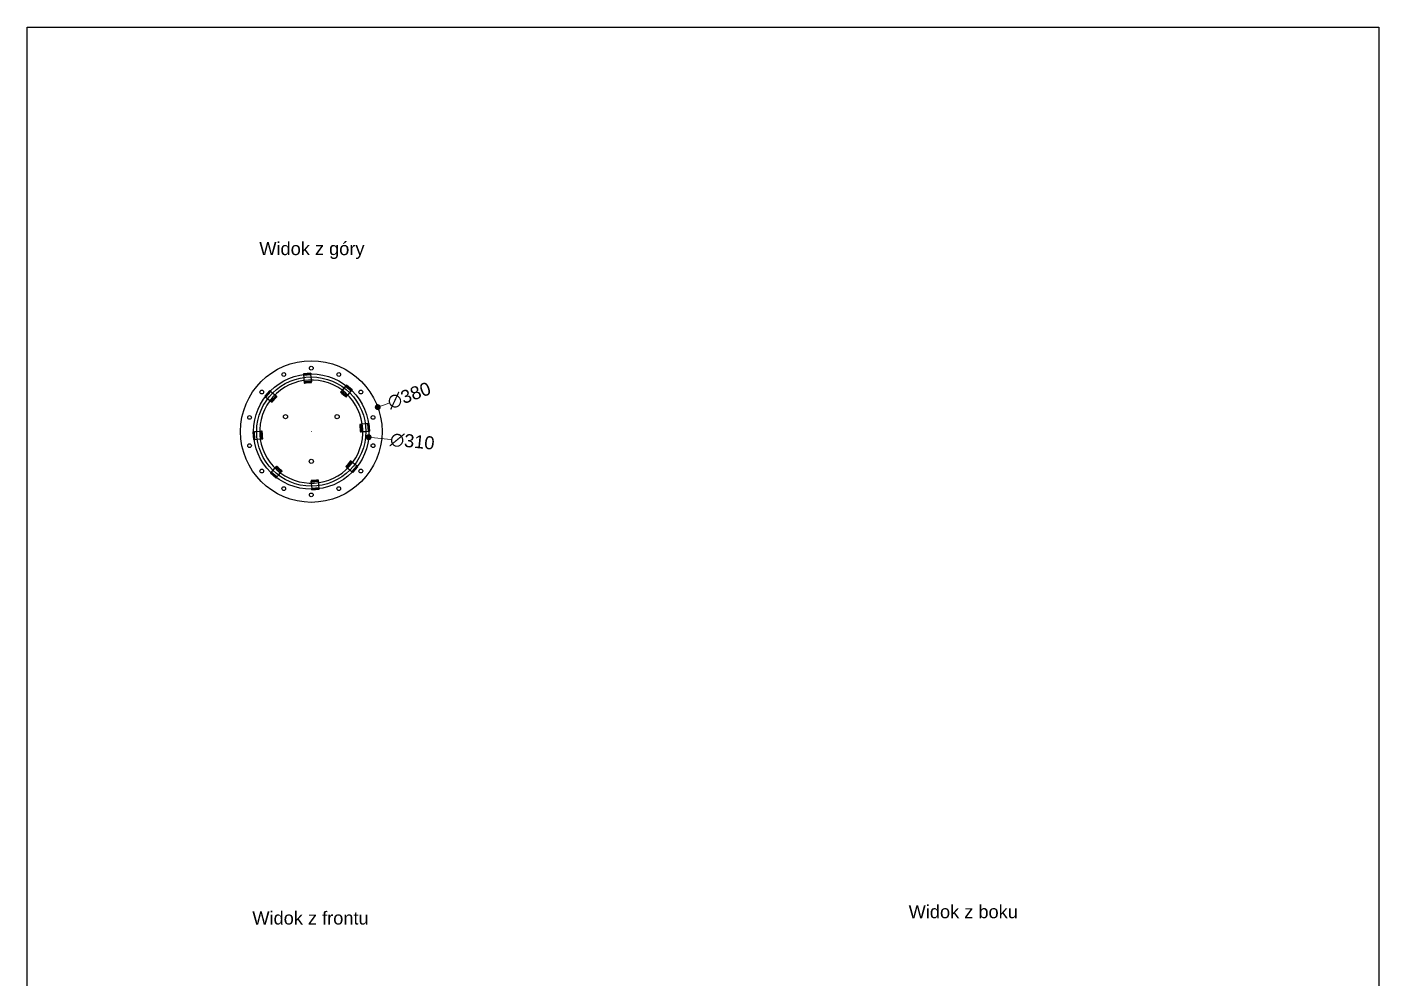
# Model space of a CAD drawing. Header units: millimetres. Extents: x 10366 to 13995, y 24552 to 29685.
# Drawn here: x 10366 to 13995, y 27130 to 29685 of the extents above; entities that cross this region are included whole.
import ezdxf

# ---------------------------------------------------------------- set-up
doc = ezdxf.new("R2010")
doc.units = ezdxf.units.MM
doc.header["$LTSCALE"] = 3
for name, color, linetype in [('Cyan', 120, 'Continuous'), ('Default', 7, 'Continuous'), ('Hidden_lines', 7, 'Continuous')]:
    doc.layers.add(name, color=color, linetype=linetype)
doc.styles.get("Standard").update_dxf_attribs({"font": 'arial.ttf'})
doc.dimstyles.new('MATEUSZ', dxfattribs={"dimtxt": 35, "dimasz": 16, "dimexe": 0.18, "dimexo": 0.0625, "dimgap": 0.09, "dimtad": 0, "dimdec": 0, "dimdsep": 46, "dimtxsty": 'Standard', "dimblk": 'DOT', "dimcen": 0.09, "dimse1": 1, "dimse2": 1, "dimadec": 0, "dimazin": 0, "dimtfac": 1, "dimtdec": 0, "dimtofl": 0, "dimtmove": 0, "dimatfit": 3, "dimfxl": 1, "dimtolj": 1, "dimtzin": 0, "dimlwd": 9, "dimlwe": 9, "dimarcsym": 0})

# ---------------------------------------------------------------- blocks, each defined once
blk = doc.blocks.new('_Dot')
at = {"color": 0, "linetype": 'ByBlock', "lineweight": -2}
blk.add_line((-0.5, 0), (-1, 0), dxfattribs=at)
at = {"color": 0, "linetype": 'ByBlock', "const_width": 0.5}
blk.add_lwpolyline([(-0.25, 0, 1), (0.25, 0, 1)], format="xyb", close=True, dxfattribs=at)
blk = doc.blocks.new('*D13')
at = {"color": 0, "lineweight": 9, "transparency": 16777216}
for p, q in [((11337.6, 28675.6), (11322.6, 28670.1)), ((11129.1, 28599.1), (11129.3, 28599.1)), ((11129.2, 28599), (11129.2, 28599.2))]:
    blk.add_line(p, q, dxfattribs=at)
at = {"layer": 'Defpoints', "color": 0, "transparency": 16777216}
for p in [(11307.6, 28664.6), (10950.8, 28533.6)]:
    blk.add_point(p, dxfattribs=at)
at = {"color": 0, "lineweight": 9, "transparency": 16777216, "xscale": 16, "yscale": 16, "zscale": 16, "rotation": 200.1617883091953}
blk.add_blockref('_Dot', (11307.6, 28664.6), dxfattribs=at)
at = {"color": 0, "transparency": 16777216, "insert": (11391.8, 28695.5), "char_height": 35, "attachment_point": 5, "rotation": 20.1618}
blk.add_mtext('\\A1;∅380', dxfattribs=at)
blk = doc.blocks.new('*D14')
at = {"color": 0, "lineweight": 9, "transparency": 16777216}
for p, q in [((11129.1, 28599.1), (11129.3, 28599.1)), ((11129.2, 28599), (11129.2, 28599.2)), ((11342.8, 28578), (11299.1, 28582.3))]:
    blk.add_line(p, q, dxfattribs=at)
at = {"layer": 'Defpoints', "color": 0, "transparency": 16777216}
for p in [(10975.2, 28614.3), (11283.2, 28583.9)]:
    blk.add_point(p, dxfattribs=at)
at = {"color": 0, "lineweight": 9, "transparency": 16777216, "xscale": 16, "yscale": 16, "zscale": 16, "rotation": 174.3636468333403}
blk.add_blockref('_Dot', (11283.2, 28583.9), dxfattribs=at)
at = {"color": 0, "transparency": 16777216, "insert": (11400.3, 28572.3), "char_height": 35, "attachment_point": 5, "rotation": 354.3636}
blk.add_mtext('\\A1;∅310', dxfattribs=at)

msp = doc.modelspace()

# ---------------------------------------------------------------- linework, layer by layer
msp.add_lwpolyline([(10366.2, 24552.5), (10366.2, 29684.6), (13995, 29684.6), (13995, 24552.5)], close=True)
at = {"layer": 'Cyan', "color": 0}
msp.add_polyline3d([(11017.9, 28516.7, 0), (11026.6, 28506, 0), (11036.4, 28496.3, 0), (11047, 28487.6, 0), (11058.4, 28480, 0), (11070.6, 28473.6, 0), (11083.3, 28468.4, 0), (11096.4, 28464.5, 0), (11109.8, 28461.9, 0), (11123.3, 28460.7, 0), (11136.9, 28460.8, 0), (11150.2, 28462.2, 0), (11163.4, 28464.9, 0), (11176.2, 28468.8, 0), (11188.7, 28474, 0), (11200.5, 28480.3, 0), (11211.7, 28487.8, 0), (11222.3, 28496.5, 0), (11232, 28506.3, 0), (11240.7, 28516.9, 0), (11248.3, 28528.3, 0), (11254.7, 28540.5, 0), (11259.9, 28553.2, 0), (11263.8, 28566.3, 0), (11266.3, 28579.7, 0), (11267.6, 28593.2, 0), (11267.5, 28606.7, 0), (11266.1, 28620.1, 0), (11263.4, 28633.3, 0), (11259.5, 28646.1, 0), (11254.3, 28658.5, 0), (11248, 28670.3, 0), (11240.5, 28681.5, 0), (11231.8, 28692.1, 0), (11222, 28701.9, 0), (11211.4, 28710.6, 0), (11200, 28718.1, 0), (11187.7, 28724.6, 0), (11175.1, 28729.8, 0), (11161.9, 28733.6, 0), (11148.6, 28736.2, 0), (11135.1, 28737.4, 0), (11121.5, 28737.4, 0), (11108.1, 28736, 0), (11095, 28733.3, 0), (11082.1, 28729.3, 0), (11069.7, 28724.2, 0), (11057.9, 28717.8, 0), (11046.7, 28710.3, 0), (11036.1, 28701.6, 0), (11026.4, 28691.9, 0), (11017.7, 28681.2, 0), (11010.1, 28669.8, 0), (11003.7, 28657.6, 0), (10998.5, 28645, 0), (10994.6, 28631.8, 0), (10992.1, 28618.5, 0), (10990.8, 28604.9, 0), (10990.9, 28591.4, 0), (10992.3, 28578, 0), (10995, 28564.8, 0), (10998.9, 28552.1, 0), (11004.1, 28539.6, 0), (11010.4, 28527.8, 0)], close=True, dxfattribs=at)
msp.add_circle((11129.2, 28599.1), 146.5, dxfattribs=at)
at = {"layer": 'Default', "color": 0}
for p, q in [((11108.3, 28750.4), (11128.2, 28752)), ((11108.3, 28750.4), (11108.8, 28744.1)), ((11110.4, 28752.8), (11111.1, 28752.9)), ((11111.4, 28752.9), (11121.7, 28753.7)), ((11121.9, 28753.8), (11123.3, 28753.9)), ((11128.7, 28745.6), (11128.2, 28752)), ((11007, 28694.3), (11015.2, 28704)), ((11007.4, 28691.2), (11020.4, 28706.5)), ((11015.4, 28704.1), (11015.9, 28704.8)), ((11025.3, 28702.3), (11020.4, 28706.5)), ((11109.4, 28736.2), (11109.7, 28733)), ((11109.7, 28733), (11129.6, 28734.6)), ((11109.9, 28730.7), (11110, 28729.2)), ((11111.4, 28729.3), (11111.3, 28730.8)), ((11114.8, 28731.1), (11124.8, 28731.9)), ((11115, 28729.6), (11114.8, 28731.1)), ((11115, 28729.6), (11124.9, 28730.4)), ((11124.8, 28731.9), (11124.9, 28730.4)), ((11128.3, 28732.2), (11128.5, 28730.7)), ((11129.6, 28734.6), (11129.4, 28737.6)), ((11129.9, 28730.8), (11129.8, 28732.3)), ((11208.6, 28705.8), (11207.6, 28704.7)), ((11208.7, 28703.7), (11209.7, 28704.9)), ((11212.1, 28710), (11210.1, 28707.6)), ((11210.1, 28707.6), (11225.3, 28694.6)), ((11221.4, 28720.9), (11217.3, 28716.1)), ((11221.4, 28720.9), (11236.6, 28707.9)), ((11223.9, 28721.7), (11224.2, 28721.4)), ((11224.4, 28721.2), (11234.1, 28713)), ((11232.4, 28703), (11236.6, 28707.9)), ((11234.3, 28712.9), (11234.9, 28712.3)), ((11006.6, 28693.8), (11006.9, 28694.1)), ((11007.4, 28691.2), (11012.2, 28687.2)), ((11018.3, 28682), (11020.7, 28680)), ((11020.7, 28680), (11033.7, 28695.2)), ((11022.4, 28678.5), (11023.6, 28677.5)), ((11024.5, 28678.6), (11023.4, 28679.6)), ((11025.7, 28682.3), (11032.2, 28689.9)), ((11026.8, 28681.3), (11025.7, 28682.3)), ((11026.8, 28681.3), (11033.3, 28688.9)), ((11033.7, 28695.2), (11031.4, 28697.1)), ((11032.2, 28689.9), (11033.3, 28688.9)), ((11034.4, 28692.6), (11035.6, 28691.6)), ((11036.5, 28692.7), (11035.4, 28693.7)), ((11211.4, 28701.4), (11212.4, 28702.6)), ((11211.4, 28701.4), (11219.1, 28695)), ((11212.4, 28702.6), (11220, 28696.1)), ((11220, 28696.1), (11219.1, 28695)), ((11222.7, 28693.8), (11221.8, 28692.7)), ((11222.9, 28691.7), (11223.8, 28692.9)), ((11225.3, 28694.6), (11227.2, 28696.9)), ((10982.7, 28598.6), (10976.3, 28598.1)), ((10977.9, 28578.1), (10976.3, 28598.1)), ((10993.7, 28599.5), (10990.7, 28599.2)), ((10995.3, 28579.5), (10993.7, 28599.5)), ((10997.4, 28599.8), (10995.9, 28599.7)), ((10996.1, 28598.2), (10997.6, 28598.3)), ((11260.8, 28618.4), (11259.3, 28618.3)), ((11259.5, 28616.8), (11260.9, 28616.9)), ((11259.7, 28613.3), (11261.2, 28613.4)), ((11259.7, 28613.3), (11260.6, 28603.3)), ((11262, 28603.5), (11260.6, 28603.3)), ((11262.3, 28599.9), (11260.8, 28599.8)), ((11261, 28598.4), (11262.4, 28598.5)), ((11261.2, 28613.4), (11262, 28603.5)), ((11266.3, 28618.9), (11263.1, 28618.6)), ((11263.1, 28618.6), (11264.7, 28598.7)), ((11264.7, 28598.7), (11267.7, 28598.9)), ((11280.5, 28620), (11274.3, 28619.5)), ((11275.7, 28599.5), (11282.1, 28600.1)), ((11280.5, 28620), (11282.1, 28600.1)), ((11282.9, 28617.9), (11283, 28617.1)), ((11283, 28616.9), (11283.9, 28606.6)), ((11283.9, 28606.3), (11284, 28605)), ((10974.5, 28591.8), (10974.4, 28593.2)), ((10975.4, 28581.2), (10974.5, 28591.6)), ((10975.4, 28580.3), (10975.4, 28581)), ((10977.9, 28578.1), (10984.1, 28578.6)), ((10992.1, 28579.3), (10995.3, 28579.5)), ((10996.3, 28594.7), (10997.8, 28594.8)), ((10997.2, 28584.7), (10996.3, 28594.7)), ((10998.6, 28584.8), (10997.2, 28584.7)), ((10998.9, 28581.3), (10997.4, 28581.2)), ((10997.6, 28579.7), (10999.1, 28579.9)), ((10998.6, 28584.8), (10997.8, 28594.8)), ((11025.9, 28495.1), (11021.8, 28490.2)), ((11037, 28477.3), (11021.8, 28490.2)), ((11033.1, 28503.5), (11031.1, 28501.3)), ((11048.3, 28490.6), (11033.1, 28503.5)), ((11035.5, 28506.4), (11034.5, 28505.3)), ((11035.7, 28504.3), (11036.6, 28505.5)), ((11038.4, 28502), (11039.3, 28503.2)), ((11046, 28495.6), (11038.4, 28502)), ((11046.9, 28496.7), (11039.3, 28503.2)), ((11046.9, 28496.7), (11046, 28495.6)), ((11046.2, 28488.2), (11048.3, 28490.6)), ((11049.6, 28494.4), (11048.7, 28493.3)), ((11049.8, 28492.3), (11050.8, 28493.5)), ((11221.9, 28505.4), (11223, 28504.4)), ((11223.9, 28505.5), (11222.8, 28506.5)), ((11237.7, 28518.2), (11224.7, 28502.9)), ((11224.7, 28502.9), (11227, 28501)), ((11231.6, 28516.8), (11225.1, 28509.2)), ((11226.2, 28508.2), (11225.1, 28509.2)), ((11232.7, 28515.9), (11226.2, 28508.2)), ((11231.6, 28516.8), (11232.7, 28515.9)), ((11233.1, 28495.8), (11238, 28491.7)), ((11233.9, 28519.5), (11235, 28518.5)), ((11235.9, 28519.7), (11234.8, 28520.6)), ((11240.1, 28516.1), (11237.7, 28518.2)), ((11251, 28506.9), (11238, 28491.7)), ((11243, 28494), (11242.4, 28493.3)), ((11251.4, 28503.8), (11243.2, 28494.2)), ((11251, 28506.9), (11246.2, 28510.9)), ((11251.8, 28504.4), (11251.5, 28504)), ((11024.1, 28485.3), (11023.4, 28485.8)), ((11034, 28476.9), (11024.3, 28485.1)), ((11034.5, 28476.4), (11034.2, 28476.7)), ((11037, 28477.3), (11041.1, 28482)), ((11128.5, 28467.3), (11128.6, 28465.8)), ((11148.7, 28465.2), (11128.8, 28463.5)), ((11128.8, 28463.5), (11129, 28460.6)), ((11129.7, 28452.6), (11130.2, 28446.2)), ((11130.1, 28465.9), (11129.9, 28467.4)), ((11143.4, 28468.5), (11133.5, 28467.7)), ((11133.6, 28466.2), (11133.5, 28467.7)), ((11143.5, 28467), (11133.6, 28466.2)), ((11143.4, 28468.5), (11143.5, 28467)), ((11147, 28468.8), (11147.1, 28467.3)), ((11148.5, 28467.4), (11148.4, 28468.9)), ((11149, 28462), (11148.7, 28465.2)), ((11150.1, 28447.8), (11149.6, 28454)), ((11150.1, 28447.8), (11130.2, 28446.2)), ((11136.4, 28444.4), (11135.1, 28444.3)), ((11147, 28445.2), (11136.7, 28444.4)), ((11148, 28445.3), (11147.3, 28445.3))]:
    msp.add_line(p, q, dxfattribs=at)
for points in [[(11108.1, 28752.6, 0), (11108.1, 28752.6, 0), (11108.1, 28752.6, 0), (11108.1, 28752.6, 0), (11108.1, 28752.6, 0), (11108.1, 28752.6, 0), (11108.1, 28752.6, 0), (11108.1, 28752.6, 0), (11108.1, 28752.6, 0), (11108.1, 28752.6, 0), (11108.1, 28752.6, 0), (11108.1, 28752.6, 0), (11108.1, 28752.6, 0), (11108.1, 28752.6, 0), (11108.1, 28752.6, 0), (11108.1, 28752.6, 0), (11108.1, 28752.4, 0), (11108.3, 28750.4, 0)], [(11128, 28754.3, 0), (11128, 28754.3, 0), (11128, 28754.3, 0), (11128, 28754.3, 0), (11128, 28754.3, 0), (11128, 28754.3, 0), (11128, 28754.3, 0), (11128, 28754.3, 0), (11128, 28754.3, 0), (11128, 28754.3, 0), (11128, 28754.3, 0), (11128, 28754.3, 0), (11128, 28754.3, 0), (11128, 28754.3, 0), (11128, 28754.2, 0), (11128, 28754.2, 0), (11128, 28754, 0), (11128.2, 28752, 0)], [(11018.6, 28708, 0), (11018.6, 28708, 0), (11018.6, 28708, 0), (11018.6, 28708, 0), (11018.6, 28708, 0), (11018.6, 28708, 0), (11018.6, 28708, 0), (11018.6, 28708, 0), (11018.6, 28708, 0), (11018.6, 28708, 0), (11018.6, 28708, 0), (11018.6, 28708, 0), (11018.6, 28708, 0), (11018.6, 28708, 0), (11018.6, 28708, 0), (11018.7, 28707.9, 0), (11018.8, 28707.8, 0), (11020.4, 28706.5, 0)], [(11109.7, 28733, 0), (11109.9, 28730.7, 0)], [(11111.3, 28730.8, 0), (11110.2, 28730.7, 0), (11109.9, 28730.7, 0), (11109.9, 28730.7, 0), (11109.9, 28730.7, 0), (11109.9, 28730.7, 0), (11109.9, 28730.7, 0), (11109.9, 28730.7, 0), (11109.9, 28730.7, 0), (11109.9, 28730.7, 0), (11109.9, 28730.7, 0), (11109.9, 28730.7, 0), (11109.9, 28730.7, 0), (11109.9, 28730.7, 0), (11109.9, 28730.7, 0), (11109.9, 28730.7, 0), (11109.9, 28730.7, 0), (11109.9, 28730.7, 0)], [(11110, 28729.2, 0), (11110, 28729.2, 0), (11110, 28729.2, 0), (11110, 28729.2, 0), (11110, 28729.2, 0), (11110, 28729.2, 0), (11110, 28729.2, 0), (11110, 28729.2, 0), (11110, 28729.2, 0), (11110, 28729.2, 0), (11110, 28729.2, 0), (11110, 28729.2, 0), (11110, 28729.2, 0), (11110, 28729.2, 0), (11110, 28729.2, 0), (11110, 28729.2, 0), (11110.1, 28729.2, 0), (11110.6, 28729.3, 0), (11111.4, 28729.3, 0)], [(11114.8, 28731.1, 0), (11111.3, 28730.8, 0)], [(11111.4, 28729.3, 0), (11115, 28729.6, 0)], [(11128.3, 28732.2, 0), (11124.8, 28731.9, 0)], [(11124.9, 28730.4, 0), (11128.5, 28730.7, 0)], [(11129.8, 28732.3, 0), (11129.8, 28732.3, 0), (11129.8, 28732.3, 0), (11129.8, 28732.3, 0), (11129.8, 28732.3, 0), (11129.8, 28732.3, 0), (11129.8, 28732.3, 0), (11129.8, 28732.3, 0), (11129.8, 28732.3, 0), (11129.8, 28732.3, 0), (11129.8, 28732.3, 0), (11129.8, 28732.3, 0), (11129.8, 28732.3, 0), (11129.8, 28732.3, 0), (11129.8, 28732.3, 0), (11129.8, 28732.3, 0), (11129.6, 28732.3, 0), (11129.2, 28732.3, 0), (11128.3, 28732.2, 0)], [(11128.5, 28730.7, 0), (11129.6, 28730.8, 0), (11129.8, 28730.8, 0), (11129.9, 28730.8, 0), (11129.9, 28730.8, 0), (11129.9, 28730.8, 0), (11129.9, 28730.8, 0), (11129.9, 28730.8, 0), (11129.9, 28730.8, 0), (11129.9, 28730.8, 0), (11129.9, 28730.8, 0), (11129.9, 28730.8, 0), (11129.9, 28730.8, 0), (11129.9, 28730.8, 0), (11129.9, 28730.8, 0), (11129.9, 28730.8, 0), (11129.9, 28730.8, 0), (11129.9, 28730.8, 0), (11129.9, 28730.8, 0)], [(11129.6, 28734.6, 0), (11129.8, 28732.3, 0)], [(11207.6, 28704.7, 0), (11207.6, 28704.7, 0), (11207.6, 28704.7, 0), (11207.6, 28704.7, 0), (11207.6, 28704.7, 0), (11207.6, 28704.7, 0), (11207.6, 28704.7, 0), (11207.6, 28704.7, 0), (11207.6, 28704.7, 0), (11207.6, 28704.7, 0), (11207.6, 28704.7, 0), (11207.6, 28704.7, 0), (11207.6, 28704.7, 0), (11207.6, 28704.7, 0), (11207.6, 28704.7, 0), (11207.7, 28704.7, 0), (11207.7, 28704.6, 0), (11208.1, 28704.3, 0), (11208.7, 28703.7, 0)], [(11210.1, 28707.6, 0), (11208.6, 28705.8, 0)], [(11209.7, 28704.9, 0), (11208.9, 28705.6, 0), (11208.7, 28705.8, 0), (11208.6, 28705.8, 0), (11208.6, 28705.8, 0), (11208.6, 28705.8, 0), (11208.6, 28705.8, 0), (11208.6, 28705.8, 0), (11208.6, 28705.8, 0), (11208.6, 28705.8, 0), (11208.6, 28705.8, 0), (11208.6, 28705.8, 0), (11208.6, 28705.8, 0), (11208.6, 28705.8, 0), (11208.6, 28705.8, 0), (11208.6, 28705.8, 0), (11208.6, 28705.8, 0), (11208.6, 28705.8, 0), (11208.6, 28705.8, 0)], [(11212.4, 28702.6, 0), (11209.7, 28704.9, 0)], [(11222.8, 28722.6, 0), (11222.8, 28722.6, 0), (11222.8, 28722.6, 0), (11222.8, 28722.6, 0), (11222.8, 28722.6, 0), (11222.8, 28722.6, 0), (11222.8, 28722.6, 0), (11222.8, 28722.6, 0), (11222.8, 28722.6, 0), (11222.8, 28722.6, 0), (11222.8, 28722.6, 0), (11222.8, 28722.6, 0), (11222.8, 28722.6, 0), (11222.8, 28722.6, 0), (11222.8, 28722.6, 0), (11222.8, 28722.5, 0), (11222.7, 28722.4, 0), (11221.4, 28720.9, 0)], [(11238.1, 28709.6, 0), (11238.1, 28709.6, 0), (11238.1, 28709.6, 0), (11238.1, 28709.6, 0), (11238.1, 28709.6, 0), (11238.1, 28709.6, 0), (11238.1, 28709.6, 0), (11238.1, 28709.6, 0), (11238.1, 28709.6, 0), (11238.1, 28709.6, 0), (11238.1, 28709.6, 0), (11238.1, 28709.6, 0), (11238.1, 28709.6, 0), (11238.1, 28709.6, 0), (11238.1, 28709.6, 0), (11238, 28709.6, 0), (11237.9, 28709.4, 0), (11236.6, 28707.9, 0)], [(11005.7, 28692.7, 0), (11005.7, 28692.7, 0), (11005.7, 28692.7, 0), (11005.7, 28692.7, 0), (11005.7, 28692.7, 0), (11005.7, 28692.7, 0), (11005.7, 28692.7, 0), (11005.7, 28692.7, 0), (11005.7, 28692.7, 0), (11005.7, 28692.7, 0), (11005.7, 28692.7, 0), (11005.7, 28692.7, 0), (11005.7, 28692.7, 0), (11005.7, 28692.7, 0), (11005.7, 28692.7, 0), (11005.7, 28692.7, 0), (11005.9, 28692.5, 0), (11007.4, 28691.2, 0)], [(11020.7, 28680, 0), (11022.4, 28678.5, 0)], [(11023.4, 28679.6, 0), (11022.7, 28678.7, 0), (11022.5, 28678.5, 0), (11022.5, 28678.5, 0), (11022.4, 28678.5, 0), (11022.4, 28678.5, 0), (11022.4, 28678.5, 0), (11022.4, 28678.5, 0), (11022.4, 28678.5, 0), (11022.4, 28678.5, 0), (11022.4, 28678.5, 0), (11022.4, 28678.5, 0), (11022.4, 28678.5, 0), (11022.4, 28678.5, 0), (11022.4, 28678.5, 0), (11022.4, 28678.5, 0), (11022.4, 28678.5, 0), (11022.4, 28678.5, 0), (11022.4, 28678.5, 0)], [(11025.7, 28682.3, 0), (11023.4, 28679.6, 0)], [(11023.6, 28677.5, 0), (11023.6, 28677.5, 0), (11023.6, 28677.5, 0), (11023.6, 28677.5, 0), (11023.6, 28677.5, 0), (11023.6, 28677.5, 0), (11023.6, 28677.5, 0), (11023.6, 28677.5, 0), (11023.6, 28677.5, 0), (11023.6, 28677.5, 0), (11023.6, 28677.5, 0), (11023.6, 28677.5, 0), (11023.6, 28677.5, 0), (11023.6, 28677.5, 0), (11023.6, 28677.5, 0), (11023.6, 28677.5, 0), (11023.7, 28677.6, 0), (11024, 28678, 0), (11024.5, 28678.6, 0)], [(11024.5, 28678.6, 0), (11026.8, 28681.3, 0)], [(11034.4, 28692.6, 0), (11032.2, 28689.9, 0)], [(11033.3, 28688.9, 0), (11035.6, 28691.6, 0)], [(11033.7, 28695.2, 0), (11035.4, 28693.7, 0)], [(11035.4, 28693.7, 0), (11035.4, 28693.7, 0), (11035.4, 28693.7, 0), (11035.4, 28693.7, 0), (11035.4, 28693.7, 0), (11035.4, 28693.7, 0), (11035.4, 28693.7, 0), (11035.4, 28693.7, 0), (11035.4, 28693.7, 0), (11035.4, 28693.7, 0), (11035.4, 28693.7, 0), (11035.4, 28693.7, 0), (11035.4, 28693.7, 0), (11035.4, 28693.7, 0), (11035.4, 28693.7, 0), (11035.4, 28693.7, 0), (11035.3, 28693.6, 0), (11035, 28693.2, 0), (11034.4, 28692.6, 0)], [(11035.6, 28691.6, 0), (11036.3, 28692.5, 0), (11036.5, 28692.7, 0), (11036.5, 28692.7, 0), (11036.5, 28692.7, 0), (11036.5, 28692.7, 0), (11036.5, 28692.7, 0), (11036.5, 28692.7, 0), (11036.5, 28692.7, 0), (11036.5, 28692.7, 0), (11036.5, 28692.7, 0), (11036.5, 28692.7, 0), (11036.5, 28692.7, 0), (11036.5, 28692.7, 0), (11036.5, 28692.7, 0), (11036.5, 28692.7, 0), (11036.5, 28692.7, 0), (11036.5, 28692.7, 0), (11036.5, 28692.7, 0)], [(11208.7, 28703.7, 0), (11211.4, 28701.4, 0)], [(11219.1, 28695, 0), (11221.8, 28692.7, 0)], [(11222.7, 28693.8, 0), (11220, 28696.1, 0)], [(11221.8, 28692.7, 0), (11222.6, 28692, 0), (11222.8, 28691.8, 0), (11222.9, 28691.7, 0), (11222.9, 28691.7, 0), (11222.9, 28691.7, 0), (11222.9, 28691.7, 0), (11222.9, 28691.7, 0), (11222.9, 28691.7, 0), (11222.9, 28691.7, 0), (11222.9, 28691.7, 0), (11222.9, 28691.7, 0), (11222.9, 28691.7, 0), (11222.9, 28691.7, 0), (11222.9, 28691.7, 0), (11222.9, 28691.7, 0), (11222.9, 28691.7, 0), (11222.9, 28691.7, 0), (11222.9, 28691.7, 0)], [(11223.8, 28692.9, 0), (11223.8, 28692.9, 0), (11223.8, 28692.9, 0), (11223.8, 28692.9, 0), (11223.8, 28692.9, 0), (11223.8, 28692.9, 0), (11223.8, 28692.9, 0), (11223.8, 28692.9, 0), (11223.8, 28692.9, 0), (11223.8, 28692.9, 0), (11223.8, 28692.9, 0), (11223.8, 28692.9, 0), (11223.8, 28692.9, 0), (11223.8, 28692.9, 0), (11223.8, 28692.9, 0), (11223.8, 28692.9, 0), (11223.7, 28693, 0), (11223.4, 28693.3, 0), (11222.7, 28693.8, 0)], [(11225.3, 28694.6, 0), (11223.8, 28692.9, 0)], [(10974, 28597.9, 0), (10974, 28597.9, 0), (10974, 28597.9, 0), (10974, 28597.9, 0), (10974, 28597.9, 0), (10974, 28597.9, 0), (10974, 28597.9, 0), (10974, 28597.9, 0), (10974, 28597.9, 0), (10974, 28597.9, 0), (10974, 28597.9, 0), (10974, 28597.9, 0), (10974, 28597.9, 0), (10974, 28597.9, 0), (10974, 28597.9, 0), (10974.1, 28597.9, 0), (10974.3, 28597.9, 0), (10976.3, 28598.1, 0)], [(10993.7, 28599.5, 0), (10995.9, 28599.7, 0)], [(10995.9, 28599.7, 0), (10995.9, 28599.7, 0), (10995.9, 28599.7, 0), (10995.9, 28599.7, 0), (10995.9, 28599.7, 0), (10995.9, 28599.7, 0), (10995.9, 28599.7, 0), (10995.9, 28599.7, 0), (10995.9, 28599.7, 0), (10995.9, 28599.7, 0), (10995.9, 28599.7, 0), (10995.9, 28599.7, 0), (10995.9, 28599.7, 0), (10995.9, 28599.7, 0), (10995.9, 28599.7, 0), (10995.9, 28599.6, 0), (10995.9, 28599.5, 0), (10996, 28599.1, 0), (10996.1, 28598.2, 0)], [(10996.1, 28598.2, 0), (10996.3, 28594.7, 0)], [(10997.6, 28598.3, 0), (10997.5, 28599.4, 0), (10997.4, 28599.7, 0), (10997.4, 28599.8, 0), (10997.4, 28599.8, 0), (10997.4, 28599.8, 0), (10997.4, 28599.8, 0), (10997.4, 28599.8, 0), (10997.4, 28599.8, 0), (10997.4, 28599.8, 0), (10997.4, 28599.8, 0), (10997.4, 28599.8, 0), (10997.4, 28599.8, 0), (10997.4, 28599.8, 0), (10997.4, 28599.8, 0), (10997.4, 28599.8, 0), (10997.4, 28599.8, 0), (10997.4, 28599.8, 0), (10997.4, 28599.8, 0)], [(10997.8, 28594.8, 0), (10997.6, 28598.3, 0)], [(11259.3, 28618.3, 0), (11259.3, 28618.3, 0), (11259.3, 28618.3, 0), (11259.3, 28618.3, 0), (11259.3, 28618.3, 0), (11259.3, 28618.3, 0), (11259.3, 28618.3, 0), (11259.3, 28618.3, 0), (11259.3, 28618.3, 0), (11259.3, 28618.3, 0), (11259.3, 28618.3, 0), (11259.3, 28618.3, 0), (11259.3, 28618.3, 0), (11259.3, 28618.3, 0), (11259.3, 28618.3, 0), (11259.3, 28618.3, 0), (11259.3, 28618.1, 0), (11259.4, 28617.7, 0), (11259.5, 28616.8, 0)], [(11259.5, 28616.8, 0), (11259.7, 28613.3, 0)], [(11260.6, 28603.3, 0), (11260.8, 28599.8, 0)], [(11263.1, 28618.6, 0), (11260.8, 28618.4, 0)], [(11260.9, 28616.9, 0), (11260.9, 28618.1, 0), (11260.8, 28618.3, 0), (11260.8, 28618.4, 0), (11260.8, 28618.4, 0), (11260.8, 28618.4, 0), (11260.8, 28618.4, 0), (11260.8, 28618.4, 0), (11260.8, 28618.4, 0), (11260.8, 28618.4, 0), (11260.8, 28618.4, 0), (11260.8, 28618.4, 0), (11260.8, 28618.4, 0), (11260.8, 28618.4, 0), (11260.8, 28618.4, 0), (11260.8, 28618.4, 0), (11260.8, 28618.4, 0), (11260.8, 28618.4, 0)], [(11260.8, 28599.8, 0), (11260.9, 28598.7, 0), (11260.9, 28598.4, 0), (11261, 28598.4, 0), (11261, 28598.4, 0), (11261, 28598.4, 0), (11261, 28598.4, 0), (11261, 28598.4, 0), (11261, 28598.4, 0), (11261, 28598.4, 0), (11261, 28598.4, 0), (11261, 28598.4, 0), (11261, 28598.4, 0), (11261, 28598.4, 0), (11261, 28598.4, 0), (11261, 28598.4, 0), (11261, 28598.4, 0), (11261, 28598.4, 0), (11261, 28598.4, 0)], [(11261.2, 28613.4, 0), (11260.9, 28616.9, 0)], [(11262.3, 28599.9, 0), (11262, 28603.5, 0)], [(11262.4, 28598.5, 0), (11262.4, 28598.5, 0), (11262.4, 28598.5, 0), (11262.4, 28598.5, 0), (11262.4, 28598.5, 0), (11262.4, 28598.5, 0), (11262.4, 28598.5, 0), (11262.4, 28598.5, 0), (11262.4, 28598.5, 0), (11262.4, 28598.5, 0), (11262.4, 28598.5, 0), (11262.4, 28598.5, 0), (11262.4, 28598.5, 0), (11262.4, 28598.5, 0), (11262.4, 28598.5, 0), (11262.4, 28598.5, 0), (11262.4, 28598.6, 0), (11262.4, 28599.1, 0), (11262.3, 28599.9, 0)], [(11264.7, 28598.7, 0), (11262.4, 28598.5, 0)], [(11282.8, 28620.2, 0), (11282.8, 28620.2, 0), (11282.8, 28620.2, 0), (11282.8, 28620.2, 0), (11282.8, 28620.2, 0), (11282.8, 28620.2, 0), (11282.8, 28620.2, 0), (11282.8, 28620.2, 0), (11282.8, 28620.2, 0), (11282.8, 28620.2, 0), (11282.8, 28620.2, 0), (11282.8, 28620.2, 0), (11282.8, 28620.2, 0), (11282.8, 28620.2, 0), (11282.7, 28620.2, 0), (11282.7, 28620.2, 0), (11282.5, 28620.2, 0), (11280.5, 28620, 0)], [(11284.4, 28600.3, 0), (11284.4, 28600.3, 0), (11284.4, 28600.3, 0), (11284.4, 28600.3, 0), (11284.4, 28600.3, 0), (11284.4, 28600.3, 0), (11284.4, 28600.3, 0), (11284.4, 28600.3, 0), (11284.4, 28600.3, 0), (11284.4, 28600.3, 0), (11284.4, 28600.3, 0), (11284.4, 28600.3, 0), (11284.4, 28600.3, 0), (11284.4, 28600.3, 0), (11284.4, 28600.3, 0), (11284.3, 28600.2, 0), (11284.1, 28600.2, 0), (11282.1, 28600.1, 0)], [(10975.6, 28578, 0), (10975.6, 28578, 0), (10975.6, 28578, 0), (10975.6, 28578, 0), (10975.6, 28578, 0), (10975.6, 28578, 0), (10975.6, 28578, 0), (10975.6, 28578, 0), (10975.6, 28578, 0), (10975.6, 28578, 0), (10975.6, 28578, 0), (10975.6, 28578, 0), (10975.6, 28578, 0), (10975.6, 28578, 0), (10975.6, 28578, 0), (10975.7, 28578, 0), (10975.9, 28578, 0), (10977.9, 28578.1, 0)], [(10995.3, 28579.5, 0), (10997.6, 28579.7, 0)], [(10997.2, 28584.7, 0), (10997.4, 28581.2, 0)], [(10997.4, 28581.2, 0), (10997.5, 28580.1, 0), (10997.5, 28579.8, 0), (10997.6, 28579.8, 0), (10997.6, 28579.7, 0), (10997.6, 28579.7, 0), (10997.6, 28579.7, 0), (10997.6, 28579.7, 0), (10997.6, 28579.7, 0), (10997.6, 28579.7, 0), (10997.6, 28579.7, 0), (10997.6, 28579.7, 0), (10997.6, 28579.7, 0), (10997.6, 28579.7, 0), (10997.6, 28579.7, 0), (10997.6, 28579.7, 0), (10997.6, 28579.7, 0), (10997.6, 28579.7, 0)], [(10998.9, 28581.3, 0), (10998.6, 28584.8, 0)], [(10999.1, 28579.9, 0), (10999.1, 28579.9, 0), (10999.1, 28579.9, 0), (10999.1, 28579.9, 0), (10999.1, 28579.9, 0), (10999.1, 28579.9, 0), (10999.1, 28579.9, 0), (10999.1, 28579.9, 0), (10999.1, 28579.9, 0), (10999.1, 28579.9, 0), (10999.1, 28579.9, 0), (10999.1, 28579.9, 0), (10999.1, 28579.9, 0), (10999.1, 28579.9, 0), (10999.1, 28579.9, 0), (10999, 28579.9, 0), (10999, 28580, 0), (10999, 28580.5, 0), (10998.9, 28581.3, 0)], [(11020.3, 28488.5, 0), (11020.3, 28488.5, 0), (11020.3, 28488.5, 0), (11020.3, 28488.5, 0), (11020.3, 28488.5, 0), (11020.3, 28488.5, 0), (11020.3, 28488.5, 0), (11020.3, 28488.5, 0), (11020.3, 28488.5, 0), (11020.3, 28488.5, 0), (11020.3, 28488.5, 0), (11020.3, 28488.5, 0), (11020.3, 28488.5, 0), (11020.3, 28488.5, 0), (11020.3, 28488.5, 0), (11020.3, 28488.6, 0), (11020.5, 28488.7, 0), (11021.8, 28490.2, 0)], [(11033.1, 28503.5, 0), (11034.5, 28505.3, 0)], [(11034.5, 28505.3, 0), (11034.5, 28505.3, 0), (11034.5, 28505.3, 0), (11034.5, 28505.3, 0), (11034.5, 28505.3, 0), (11034.5, 28505.3, 0), (11034.5, 28505.3, 0), (11034.5, 28505.3, 0), (11034.5, 28505.3, 0), (11034.5, 28505.3, 0), (11034.5, 28505.3, 0), (11034.5, 28505.3, 0), (11034.5, 28505.3, 0), (11034.5, 28505.3, 0), (11034.6, 28505.3, 0), (11034.6, 28505.2, 0), (11034.7, 28505.2, 0), (11035, 28504.9, 0), (11035.7, 28504.3, 0)], [(11036.6, 28505.5, 0), (11035.8, 28506.2, 0), (11035.6, 28506.4, 0), (11035.5, 28506.4, 0), (11035.5, 28506.4, 0), (11035.5, 28506.4, 0), (11035.5, 28506.4, 0), (11035.5, 28506.4, 0), (11035.5, 28506.4, 0), (11035.5, 28506.4, 0), (11035.5, 28506.4, 0), (11035.5, 28506.4, 0), (11035.5, 28506.4, 0), (11035.5, 28506.4, 0), (11035.5, 28506.4, 0), (11035.5, 28506.4, 0), (11035.5, 28506.4, 0), (11035.5, 28506.4, 0), (11035.5, 28506.4, 0)], [(11035.7, 28504.3, 0), (11038.4, 28502, 0)], [(11039.3, 28503.2, 0), (11036.6, 28505.5, 0)], [(11046, 28495.6, 0), (11048.7, 28493.3, 0)], [(11049.6, 28494.4, 0), (11046.9, 28496.7, 0)], [(11048.3, 28490.6, 0), (11049.8, 28492.3, 0)], [(11048.7, 28493.3, 0), (11049.5, 28492.5, 0), (11049.7, 28492.4, 0), (11049.8, 28492.3, 0), (11049.8, 28492.3, 0), (11049.8, 28492.3, 0), (11049.8, 28492.3, 0), (11049.8, 28492.3, 0), (11049.8, 28492.3, 0), (11049.8, 28492.3, 0), (11049.8, 28492.3, 0), (11049.8, 28492.3, 0), (11049.8, 28492.3, 0), (11049.8, 28492.3, 0), (11049.8, 28492.3, 0), (11049.8, 28492.3, 0), (11049.8, 28492.3, 0)], [(11050.8, 28493.5, 0), (11050.8, 28493.5, 0), (11050.8, 28493.5, 0), (11050.8, 28493.5, 0), (11050.8, 28493.5, 0), (11050.8, 28493.5, 0), (11050.8, 28493.5, 0), (11050.8, 28493.5, 0), (11050.8, 28493.5, 0), (11050.8, 28493.5, 0), (11050.8, 28493.5, 0), (11050.8, 28493.5, 0), (11050.8, 28493.5, 0), (11050.8, 28493.5, 0), (11050.8, 28493.5, 0), (11050.7, 28493.5, 0), (11050.6, 28493.6, 0), (11050.3, 28493.9, 0), (11049.6, 28494.4, 0)], [(11222.8, 28506.5, 0), (11222.1, 28505.7, 0), (11221.9, 28505.5, 0), (11221.9, 28505.4, 0), (11221.9, 28505.4, 0), (11221.9, 28505.4, 0), (11221.9, 28505.4, 0), (11221.9, 28505.4, 0), (11221.9, 28505.4, 0), (11221.9, 28505.4, 0), (11221.9, 28505.4, 0), (11221.9, 28505.4, 0), (11221.9, 28505.4, 0), (11221.9, 28505.4, 0), (11221.9, 28505.4, 0), (11221.9, 28505.4, 0), (11221.9, 28505.4, 0), (11221.9, 28505.4, 0), (11221.9, 28505.4, 0)], [(11225.1, 28509.2, 0), (11222.8, 28506.5, 0)], [(11223, 28504.4, 0), (11223, 28504.4, 0), (11223, 28504.4, 0), (11223, 28504.4, 0), (11223, 28504.4, 0), (11223, 28504.4, 0), (11223, 28504.4, 0), (11223, 28504.4, 0), (11223, 28504.4, 0), (11223, 28504.4, 0), (11223, 28504.4, 0), (11223, 28504.4, 0), (11223, 28504.4, 0), (11223, 28504.4, 0), (11223, 28504.4, 0), (11223, 28504.4, 0), (11223.1, 28504.5, 0), (11223.4, 28504.9, 0), (11223.9, 28505.5, 0)], [(11224.7, 28502.9, 0), (11223, 28504.4, 0)], [(11223.9, 28505.5, 0), (11226.2, 28508.2, 0)], [(11233.9, 28519.5, 0), (11231.6, 28516.8, 0)], [(11232.7, 28515.9, 0), (11235, 28518.5, 0)], [(11234.8, 28520.6, 0), (11234.8, 28520.6, 0), (11234.8, 28520.6, 0), (11234.8, 28520.6, 0), (11234.8, 28520.6, 0), (11234.8, 28520.6, 0), (11234.8, 28520.6, 0), (11234.8, 28520.6, 0), (11234.8, 28520.6, 0), (11234.8, 28520.6, 0), (11234.8, 28520.6, 0), (11234.8, 28520.6, 0), (11234.8, 28520.6, 0), (11234.8, 28520.6, 0), (11234.8, 28520.6, 0), (11234.8, 28520.6, 0), (11234.7, 28520.5, 0), (11234.4, 28520.2, 0), (11233.9, 28519.5, 0)], [(11235, 28518.5, 0), (11235.7, 28519.4, 0), (11235.9, 28519.6, 0), (11235.9, 28519.6, 0), (11235.9, 28519.7, 0), (11235.9, 28519.7, 0), (11235.9, 28519.7, 0), (11235.9, 28519.7, 0), (11235.9, 28519.7, 0), (11235.9, 28519.7, 0), (11235.9, 28519.7, 0), (11235.9, 28519.7, 0), (11235.9, 28519.7, 0), (11235.9, 28519.7, 0), (11235.9, 28519.7, 0), (11235.9, 28519.7, 0), (11235.9, 28519.7, 0), (11235.9, 28519.7, 0), (11235.9, 28519.7, 0)], [(11237.7, 28518.2, 0), (11235.9, 28519.7, 0)], [(11239.8, 28490.2, 0), (11239.8, 28490.2, 0), (11239.8, 28490.2, 0), (11239.8, 28490.2, 0), (11239.8, 28490.2, 0), (11239.8, 28490.2, 0), (11239.8, 28490.2, 0), (11239.8, 28490.2, 0), (11239.8, 28490.2, 0), (11239.8, 28490.2, 0), (11239.8, 28490.2, 0), (11239.8, 28490.2, 0), (11239.8, 28490.2, 0), (11239.8, 28490.2, 0), (11239.8, 28490.2, 0), (11239.7, 28490.2, 0), (11239.5, 28490.4, 0), (11238, 28491.7, 0)], [(11252.7, 28505.4, 0), (11252.7, 28505.4, 0), (11252.7, 28505.4, 0), (11252.7, 28505.4, 0), (11252.7, 28505.4, 0), (11252.7, 28505.4, 0), (11252.7, 28505.4, 0), (11252.7, 28505.4, 0), (11252.7, 28505.4, 0), (11252.7, 28505.4, 0), (11252.7, 28505.4, 0), (11252.7, 28505.4, 0), (11252.7, 28505.4, 0), (11252.7, 28505.4, 0), (11252.7, 28505.4, 0), (11252.7, 28505.5, 0), (11252.5, 28505.6, 0), (11251, 28506.9, 0)], [(11035.5, 28475.6, 0), (11035.5, 28475.6, 0), (11035.5, 28475.6, 0), (11035.5, 28475.6, 0), (11035.5, 28475.6, 0), (11035.5, 28475.6, 0), (11035.5, 28475.6, 0), (11035.5, 28475.6, 0), (11035.5, 28475.6, 0), (11035.5, 28475.6, 0), (11035.5, 28475.6, 0), (11035.5, 28475.6, 0), (11035.5, 28475.6, 0), (11035.5, 28475.6, 0), (11035.6, 28475.6, 0), (11035.6, 28475.6, 0), (11035.7, 28475.8, 0), (11037, 28477.3, 0)], [(11129.9, 28467.4, 0), (11128.8, 28467.3, 0), (11128.6, 28467.3, 0), (11128.5, 28467.3, 0), (11128.5, 28467.3, 0), (11128.5, 28467.3, 0), (11128.5, 28467.3, 0), (11128.5, 28467.3, 0), (11128.5, 28467.3, 0), (11128.5, 28467.3, 0), (11128.5, 28467.3, 0), (11128.5, 28467.3, 0), (11128.5, 28467.3, 0), (11128.5, 28467.3, 0), (11128.5, 28467.3, 0), (11128.5, 28467.3, 0), (11128.5, 28467.3, 0), (11128.5, 28467.3, 0), (11128.5, 28467.3, 0)], [(11128.6, 28465.8, 0), (11128.6, 28465.8, 0), (11128.6, 28465.8, 0), (11128.6, 28465.8, 0), (11128.6, 28465.8, 0), (11128.6, 28465.8, 0), (11128.6, 28465.8, 0), (11128.6, 28465.8, 0), (11128.6, 28465.8, 0), (11128.6, 28465.8, 0), (11128.6, 28465.8, 0), (11128.6, 28465.8, 0), (11128.6, 28465.8, 0), (11128.6, 28465.8, 0), (11128.6, 28465.8, 0), (11128.6, 28465.8, 0), (11128.7, 28465.8, 0), (11129.2, 28465.9, 0), (11130.1, 28465.9, 0)], [(11128.8, 28463.5, 0), (11128.6, 28465.8, 0)], [(11133.5, 28467.7, 0), (11129.9, 28467.4, 0)], [(11130.1, 28465.9, 0), (11133.6, 28466.2, 0)], [(11147, 28468.8, 0), (11143.4, 28468.5, 0)], [(11143.5, 28467, 0), (11147.1, 28467.3, 0)], [(11148.4, 28468.9, 0), (11148.4, 28468.9, 0), (11148.4, 28468.9, 0), (11148.4, 28468.9, 0), (11148.4, 28468.9, 0), (11148.4, 28468.9, 0), (11148.4, 28468.9, 0), (11148.4, 28468.9, 0), (11148.4, 28468.9, 0), (11148.4, 28468.9, 0), (11148.4, 28468.9, 0), (11148.4, 28468.9, 0), (11148.4, 28468.9, 0), (11148.4, 28468.9, 0), (11148.4, 28468.9, 0), (11148.4, 28468.9, 0), (11148.3, 28468.9, 0), (11147.8, 28468.9, 0), (11147, 28468.8, 0)], [(11147.1, 28467.3, 0), (11148.2, 28467.4, 0), (11148.4, 28467.4, 0), (11148.5, 28467.4, 0), (11148.5, 28467.4, 0), (11148.5, 28467.4, 0), (11148.5, 28467.4, 0), (11148.5, 28467.4, 0), (11148.5, 28467.4, 0), (11148.5, 28467.4, 0), (11148.5, 28467.4, 0), (11148.5, 28467.4, 0), (11148.5, 28467.4, 0), (11148.5, 28467.4, 0), (11148.5, 28467.4, 0), (11148.5, 28467.4, 0), (11148.5, 28467.4, 0), (11148.5, 28467.4, 0)], [(11148.7, 28465.2, 0), (11148.5, 28467.4, 0)], [(11130.4, 28443.9, 0), (11130.4, 28443.9, 0), (11130.4, 28443.9, 0), (11130.4, 28443.9, 0), (11130.4, 28443.9, 0), (11130.4, 28443.9, 0), (11130.4, 28443.9, 0), (11130.4, 28443.9, 0), (11130.4, 28443.9, 0), (11130.4, 28443.9, 0), (11130.4, 28443.9, 0), (11130.4, 28443.9, 0), (11130.4, 28443.9, 0), (11130.4, 28443.9, 0), (11130.4, 28443.9, 0), (11130.4, 28444, 0), (11130.4, 28444.2, 0), (11130.2, 28446.2, 0)], [(11150.3, 28445.5, 0), (11150.3, 28445.5, 0), (11150.3, 28445.5, 0), (11150.3, 28445.5, 0), (11150.3, 28445.5, 0), (11150.3, 28445.5, 0), (11150.3, 28445.5, 0), (11150.3, 28445.5, 0), (11150.3, 28445.5, 0), (11150.3, 28445.5, 0), (11150.3, 28445.5, 0), (11150.3, 28445.5, 0), (11150.3, 28445.5, 0), (11150.3, 28445.5, 0), (11150.3, 28445.5, 0), (11150.3, 28445.6, 0), (11150.3, 28445.8, 0), (11150.1, 28447.8, 0)]]:
    msp.add_polyline3d(points, dxfattribs=at)
for centre, radius in [((11129.2, 28599.1), 190), ((11129.2, 28599.1), 154.8), ((11055.4, 28752.2), 5), ((11129.2, 28769.1), 5), ((11203, 28752.2), 5), ((10996.3, 28705.1), 5), ((11262.1, 28705.1), 5), ((10963.5, 28636.9), 5), ((11059.9, 28639.1), 5.5), ((11198.5, 28639.1), 5.5), ((11294.9, 28636.9), 5), ((10963.5, 28561.2), 5), ((11294.9, 28561.2), 5), ((11129.2, 28519.1), 5.5), ((10996.3, 28493.1), 5), ((11262.1, 28493.1), 5), ((11055.4, 28445.9), 5), ((11203, 28445.9), 5), ((11129.2, 28429.1), 5)]:
    msp.add_circle(centre, radius, dxfattribs=at)
at = {"layer": 'Hidden_lines', "color": 0}
for p, q in [((11127.9, 28755.7), (11108, 28754.1)), ((11108, 28754.1), (11108.1, 28752.6)), ((11108.1, 28752.6), (11109.4, 28752.7)), ((11108.8, 28744.1), (11109.4, 28736.2)), ((11109.6, 28752.8), (11110.4, 28752.8)), ((11123.3, 28753.9), (11128, 28754.3)), ((11127.9, 28755.7), (11128, 28754.3)), ((11129.4, 28737.6), (11128.7, 28745.6)), ((11017.5, 28708.9), (11004.5, 28693.7)), ((11016.2, 28705.1), (11018.6, 28708)), ((11017.5, 28708.9), (11018.6, 28708)), ((11217.3, 28716.1), (11212.1, 28710)), ((11223.8, 28723.7), (11222.8, 28722.6)), ((11222.8, 28722.6), (11223.4, 28722.1)), ((11239.1, 28710.8), (11223.8, 28723.7)), ((11235.2, 28712.1), (11238.1, 28709.6)), ((11239.1, 28710.8), (11238.1, 28709.6)), ((11004.5, 28693.7), (11005.7, 28692.7)), ((11005.7, 28692.7), (11006.2, 28693.3)), ((11012.2, 28687.2), (11018.3, 28682)), ((11031.4, 28697.1), (11025.3, 28702.3)), ((11227.2, 28696.9), (11232.4, 28703)), ((10972.5, 28597.8), (10974, 28597.9)), ((10972.5, 28597.8), (10974.1, 28577.8)), ((10974.4, 28593.2), (10974, 28597.9)), ((10990.7, 28599.2), (10982.7, 28598.6)), ((11274.3, 28619.5), (11266.3, 28618.9)), ((11267.7, 28598.9), (11275.7, 28599.5)), ((11284.3, 28620.3), (11282.8, 28620.2)), ((11282.8, 28620.2), (11282.9, 28618.9)), ((11282.9, 28618.6), (11282.9, 28617.9)), ((11284, 28605), (11284.4, 28600.3)), ((11285.9, 28600.4), (11284.3, 28620.3)), ((11285.9, 28600.4), (11284.4, 28600.3)), ((10974.1, 28577.8), (10975.6, 28578)), ((10975.5, 28579.5), (10975.4, 28580.3)), ((10975.6, 28578), (10975.5, 28579.3)), ((10984.1, 28578.6), (10992.1, 28579.3)), ((11019.3, 28487.4), (11020.3, 28488.5)), ((11019.3, 28487.4), (11034.6, 28474.4)), ((11023.2, 28486.1), (11020.3, 28488.5)), ((11031.1, 28501.3), (11025.9, 28495.1)), ((11041.1, 28482), (11046.2, 28488.2)), ((11227, 28501), (11233.1, 28495.8)), ((11242.2, 28493.1), (11239.8, 28490.2)), ((11240.9, 28489.2), (11239.8, 28490.2)), ((11246.2, 28510.9), (11240.1, 28516.1)), ((11240.9, 28489.2), (11253.9, 28504.4)), ((11252.7, 28505.4), (11252.2, 28504.8)), ((11253.9, 28504.4), (11252.7, 28505.4)), ((11034.6, 28474.4), (11035.5, 28475.6)), ((11035.5, 28475.6), (11035, 28476)), ((11129, 28460.6), (11129.7, 28452.6)), ((11149.6, 28454), (11149, 28462)), ((11135.1, 28444.3), (11130.4, 28443.9)), ((11130.5, 28442.4), (11130.4, 28443.9)), ((11130.5, 28442.4), (11150.4, 28444)), ((11148.7, 28445.4), (11148, 28445.3)), ((11150.3, 28445.5), (11149, 28445.4)), ((11150.4, 28444), (11150.3, 28445.5))]:
    msp.add_line(p, q, dxfattribs=at)

# ---------------------------------------------------------------- texts
for s, p in [('Widok z góry', (10989.7, 29072.6)), ('Widok z boku', (12732.6, 27293)), ('Widok z frontu', (10971, 27276.1))]:
    msp.add_text(s, height=34.962).set_placement(p)

# ---------------------------------------------------------------- dimensions: what is measured, and where the dimension line sits
dim = msp.add_diameter_dim_2p(p1=(10950.8, 28533.6), p2=(11307.6, 28664.6), dimstyle='MATEUSZ')
dim.commit()
dim.dimension.update_dxf_attribs({"geometry": '*D13', "text_midpoint": (11391.8, 28695.5)})
dim = msp.add_diameter_dim_2p(p1=(10975.1652, 28614.2719), p2=(11283.2224, 28583.8693), dimstyle='MATEUSZ')
dim.commit()
dim.dimension.update_dxf_attribs({"geometry": '*D14', "text_midpoint": (11400.2994, 28572.3148), "dimtype": 163})

doc.saveas('drawing.dxf')
